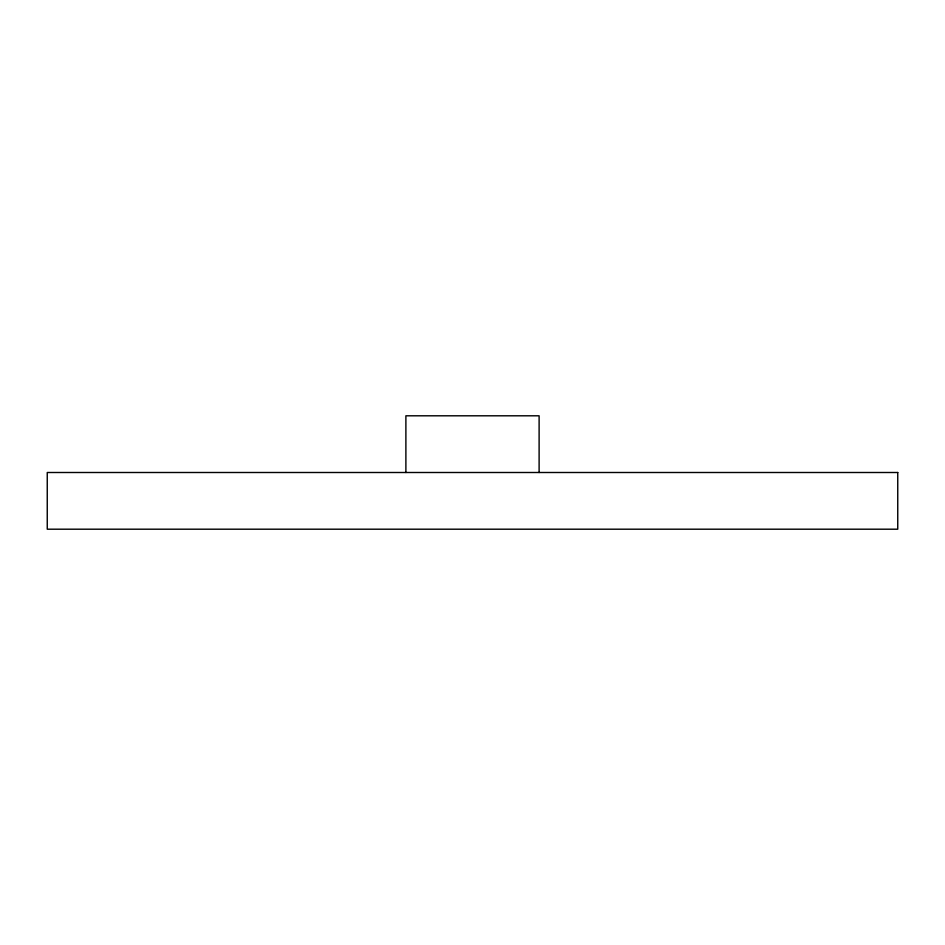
<?xml version="1.0" encoding="UTF-8"?>
<svg xmlns="http://www.w3.org/2000/svg" width="945" height="945" viewBox="0 0 945 945"><rect width="100%" height="100%" fill="white"/><g stroke="black" fill="none" stroke-linecap="round" stroke-linejoin="round"><path stroke-width="1.42" d="M539.111 472.5L539.111 415.8L405.889 415.8L405.889 472.5M897.75 472.5L47.25 472.5L47.25 529.2L897.75 529.2L897.75 472.5"/></g></svg>
